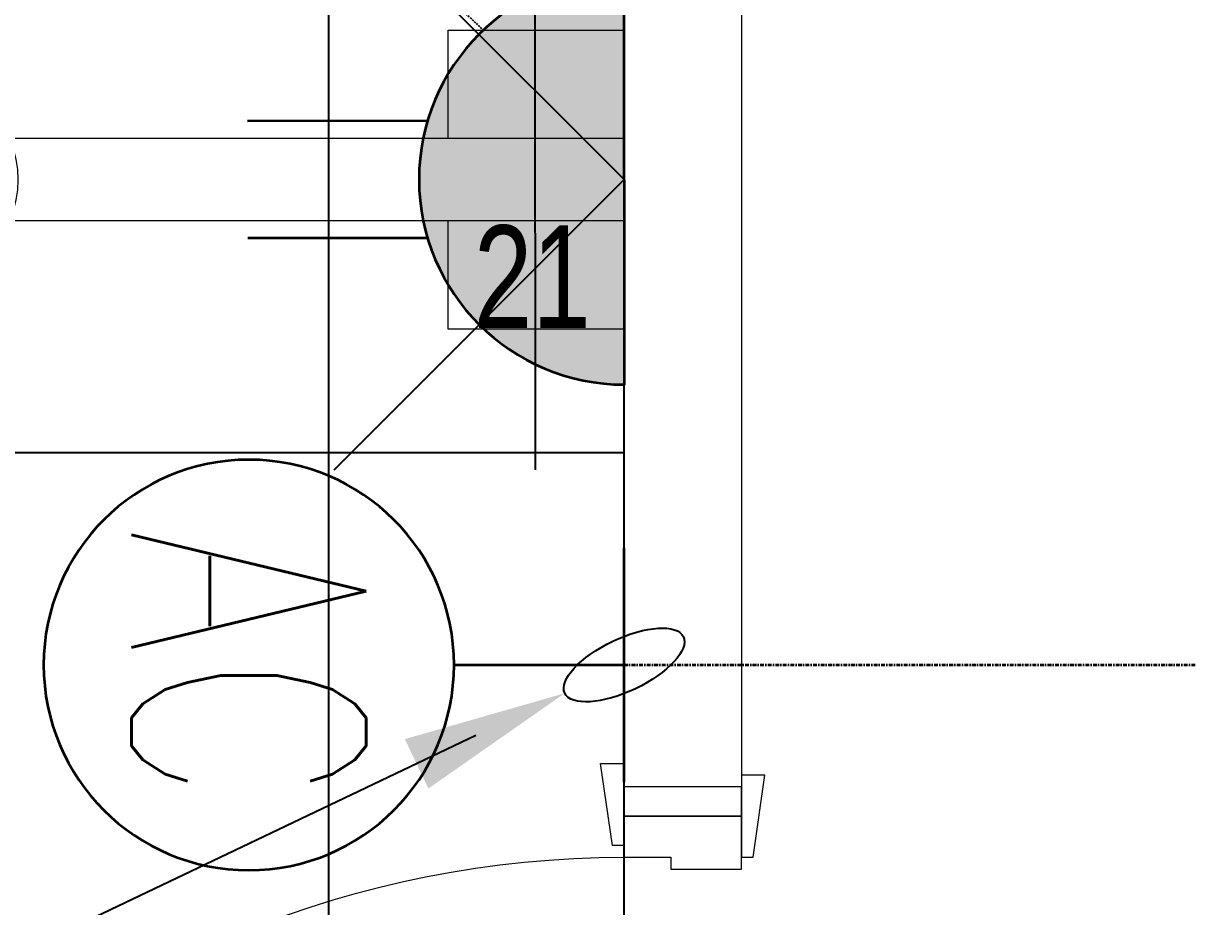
# Model space of a CAD drawing. Extents: x -178977 to 231842, y -29287 to 19916.
# Drawn here: x 32055 to 33048, y 6513 to 7266 of the extents above; entities that cross this region are included whole.
import ezdxf
from ezdxf import colors
from ezdxf.entities.mleader import LeaderData, LeaderLine
from ezdxf.enums import TextEntityAlignment as Align
from ezdxf.math import Vec2, Vec3

# ---------------------------------------------------------------- set-up
doc = ezdxf.new("R2010")
doc.units = 0
doc.header["$LTSCALE"] = 0.25
doc.linetypes.add('DASHDOT', pattern=[25.4, 12.7, -6.35, 0, -6.35])
doc.linetypes.add('HIDDEN', pattern=[9.525, 6.35, -3.175])
for name, color, linetype, lineweight in [('01-First Floor-FUR$0$72_EGR_EQP_TAG', 142, 'Continuous', 5), ('01-First Floor-FUR$0$LOADING', 253, 'Continuous', 5), ('01-First Floor-FUR$0$Walls', 251, 'Continuous', 5), ('01-First Floor-FUR$0$Wooden Joinery', 251, 'Continuous', 5), ('E-LITE-CIRC', 6, 'Continuous', 25), ('E-LITE-CLNG-CNDT', 6, 'DASHDOT', 35), ('E-LITE-EXIT-NUMB', 6, 'Continuous', 25), ('E-POWR-CIRC-NUMB', 6, 'Continuous', 25), ('E-POWR-CLNG-CNDT', 6, 'DASHDOT', 35), ('E-POWR-FLOR-CNDT', 6, 'HIDDEN', 25), ('E-POWR-WALL @ 100', 4, 'Continuous', 35)]:
    doc.layers.add(name, color=color, linetype=linetype, lineweight=lineweight)
doc.layers.add('01-First Floor-FUR$0$FALSE CEILING', color=251, linetype='Continuous')
doc.layers.add('E-POWR-IDEN', color=101, linetype='Continuous')
doc.styles.add('01-First Floor-FUR$0$X3G_ENTITY_257CFD', font='swisscl.ttf', dxfattribs={"height": 200})
doc.styles.add('DC_SIMPLEX', font='SIMPLEX.shx', dxfattribs={"width": 0.7})

# ---------------------------------------------------------------- blocks, each defined once
blk = doc.blocks.new('01-First Floor-FUR$0$A$C72370EFE')
at = {"layer": '01-First Floor-FUR$0$Wooden Joinery'}
for p, q in [((-0.01, -0.03), (-0.01, -0.07)), ((0, -0.03), (-0.01, -0.03)), ((0.04, -0.03), (0.05, -0.03)), ((0.05, -0.03), (0.05, -0.07)), ((-0.01, -0.04), (-0.02, -0.04)), ((0.05, -0.04), (0.06, -0.04)), ((-0.01, -0.06), (-0.02, -0.06)), ((0.05, -0.06), (0.06, -0.06)), ((-0.05, -0.07), (-0.05, -0.16)), ((-0.03, -0.07), (-0.03, -0.16)), ((0, -0.07), (-0.01, -0.07)), ((0.04, -0.07), (0.05, -0.07)), ((0.07, -0.07), (0.07, -0.16)), ((0.09, -0.07), (0.09, -0.16)), ((-0.01, -0.17), (-0.02, -0.17)), ((-0.01, -0.17), (-0.01, -0.19)), ((0.05, -0.17), (0.06, -0.17)), ((0.05, -0.17), (0.05, -0.19)), ((-0.01, -0.19), (-0.02, -0.19)), ((0.05, -0.19), (0.06, -0.19))]:
    blk.add_line(p, q, dxfattribs=at)
for centre, radius, start, end in [((-0.02, -0.07), 0.03, 90, 180), ((0.06, -0.07), 0.03, 0, 90), ((-0.02, -0.07), 0.01, 90, 180), ((0.06, -0.07), 0.01, 0, 90), ((-0.02, -0.16), 0.03, 180, 270), ((-0.02, -0.16), 0.01, 180, 270), ((0.06, -0.16), 0.01, 270, 0), ((0.06, -0.16), 0.03, 270, 0)]:
    blk.add_arc(centre, radius, start, end, dxfattribs=at)
blk = doc.blocks.new('01-First Floor-FUR$0$A$C5DAD61B4')
at = {"layer": '01-First Floor-FUR$0$Wooden Joinery'}
for points in [[(80, 959.06), (80, 969.06), (10, 979.06), (10, 959.06)], [(940, 959.06), (940, 969.06), (1010, 979.06), (1010, 959.06)], [(70, 859.06), (70, 849.06), (0, 839.06), (0, 859.06)], [(120.01, 859.06), (120.01, 0), (80, 0), (80, 859.06)], [(950, 859.06), (950, 849.06), (1020, 839.06), (1020, 859.06)]]:
    blk.add_lwpolyline(points, close=True, dxfattribs=at)
for points in [[(45, 859.06), (45, 959.06), (20, 959.06), (20, 859.06), (45, 859.06)], [(45, 859.06), (80, 859.06), (80, 899.07), (90, 899.07), (90, 959.06), (45, 959.06), (45, 859.06)], [(975, 859.06), (940, 859.06), (940, 899.07), (930, 899.07), (930, 959.06), (975, 959.06), (975, 859.06)], [(975, 859.06), (975, 959.06), (1000, 959.06), (1000, 859.06), (975, 859.06)]]:
    blk.add_lwpolyline(points, dxfattribs=at)
blk.add_arc((80, 859.06), 859.99, 272.66603, 0, dxfattribs=at)
at = {"layer": '01-First Floor-FUR$0$Wooden Joinery', "xscale": 999.9999999998854, "yscale": 999.9999999998854, "zscale": 999.9999999998854, "rotation": 180}
blk.add_blockref('01-First Floor-FUR$0$A$C72370EFE', (120.01, 0), dxfattribs=at)
blk = doc.blocks.new('01-First Floor-FUR$0$D.131.54.59')
for p, q in [((293989, 4464.5), (293384, 4464.5)), ((293389, 4429.5), (293384, 4429.5)), ((293989, 4394.5), (293384, 4394.5))]:
    blk.add_line(p, q)
for points in [[(293989, 4557), (293989, 4302), (293839, 4302), (293839, 4394.5)], [(293839, 4464.5), (293839, 4557), (293989, 4557)], [(293314, 4464.5), (293384, 4464.5), (293384, 4394.5), (293314, 4394.5), (293314, 4464.5)], [(293389, 4464.5), (293459, 4464.5), (293459, 4394.5), (293389, 4394.5), (293389, 4464.5)]]:
    blk.add_lwpolyline(points)
for radius in [85.59, 50.59, 39.41, 15.59]:
    blk.add_circle((293386.5, 4429.5), radius)
blk = doc.blocks.new('01-First Floor-FUR')
at = {"layer": '01-First Floor-FUR$0$FALSE CEILING', "linetype": 'Continuous'}
for p, q in [((32315.56, 5100), (32315.56, 8610)), ((29315.56, 6900), (32567.48, 6900))]:
    blk.add_line(p, q, dxfattribs=at)
at = {"layer": '01-First Floor-FUR$0$FALSE CEILING'}
blk.add_lwpolyline([(29315.56, 5100), (32567.48, 5100), (32567.48, 8610), (29315.56, 8610)], close=True, dxfattribs=at)
at = {"layer": '01-First Floor-FUR$0$Walls'}
for p, q in [((32667.48, 8840), (32667.48, 6615)), ((32567.48, 8610), (32567.48, 6615)), ((32667.48, 6615), (32567.48, 6615))]:
    blk.add_line(p, q, dxfattribs=at)
at = {"layer": '01-First Floor-FUR$0$LOADING'}
blk.add_blockref('01-First Floor-FUR$0$D.131.54.59', (-261421.52, 2703.23, -0.1), dxfattribs=at)
at = {"layer": '01-First Floor-FUR$0$Wooden Joinery', "xscale": -1, "rotation": 270}
blk.add_blockref('01-First Floor-FUR$0$A$C5DAD61B4', (31708.42, 5615), dxfattribs=at)
at = {"layer": '01-First Floor-FUR$0$72_EGR_EQP_TAG', "insert": (32489.25, 7093.73, -0.21), "char_height": 87.473, "attachment_point": 2, "style": '01-First Floor-FUR$0$X3G_ENTITY_257CFD'}
blk.add_mtext('21', dxfattribs=at)
blk = doc.blocks.new('*U184')
h = blk.add_hatch(color=253)
edge = h.paths.add_edge_path()
edge.add_line((1.75, 0.0014), (-1.75, -0.0014))
edge.add_arc((0, 0), 1.75, 0.04566, 180.04566, ccw=False)
for p, q in [((-0.5013, 1.6767), (-0.5026, 3.2109)), ((0.4987, 1.6774), (0.4974, 3.2117))]:
    blk.add_line(p, q)
blk.add_lwpolyline([(1.75, 0.0014, 1), (-1.75, -0.0014)], format="xyb", close=True)
at = {"layer": 'Defpoints'}
for p, q in [((-2.4768, 2.4729), (0, 0)), ((2.4729, 2.4768), (0, 0)), ((-2.4755, 0.7562), (2.4743, 0.7601))]:
    blk.add_line(p, q, dxfattribs=at)
at = {"layer": 'E-LITE-EXIT-NUMB', "style": 'DC_SIMPLEX', "width": 0.7, "flags": 8}
blk.add_attdef('TYPE', text='', height=2, rotation=360, dxfattribs=at).set_placement((-2.682, 5.2383), align=Align.RIGHT)
blk.add_attdef('CIRCUIT', (2.682, 5.2383), '', height=2, rotation=360, dxfattribs=at)
blk = doc.blocks.new('ARR0W')
at = {"color": 45}
blk.add_ellipse((0, 0), major_axis=(0.4, 0), ratio=0.4, dxfattribs=at)
at = {"color": 45, "ltscale": 0.5}
blk.add_solid([(-1.4, 0.1667), (-0.4, 0), (-1.4, -0.1667)], dxfattribs=at)
blk = doc.blocks.new('*U127')
for p, q in [((0, 1.45), (0, 0)), ((1, 0), (-1, 0))]:
    blk.add_line(p, q)
blk.add_circle((0, 3.2), 1.75)
at = {"layer": 'E-POWR-CIRC-NUMB', "style": 'DC_SIMPLEX', "width": 0.7, "flags": 8}
blk.add_attdef('CIRCUIT', (3.3635, 5.6705), '', height=2, rotation=360, dxfattribs=at)
at = {"layer": 'E-POWR-IDEN', "style": 'DC_SIMPLEX', "width": 0.7, "flags": 8}
blk.add_attdef('TYPE', text='', height=2, rotation=360, dxfattribs=at).set_placement((0, 3.2), align=Align.MIDDLE_CENTER)

msp = doc.modelspace()

# ---------------------------------------------------------------- linework, layer by layer
at = {"layer": 'E-POWR-CLNG-CNDT'}
msp.add_lwpolyline([(32567.48, 6718.98), (34676, 6718.98)], dxfattribs=at)
at = {"layer": 'E-POWR-FLOR-CNDT'}
msp.add_lwpolyline([(29439.31, 7733.14), (29563.05, 7609.4), (32218.67, 7623.23, -0.414214), (32319.19, 7523.76), (32319.94, 7380.31), (32447.44, 7260.23)], format="xyb", dxfattribs=at)

# ---------------------------------------------------------------- block references
at = {"layer": 'E-LITE-CLNG-CNDT'}
msp.add_blockref('01-First Floor-FUR', (0, 0), dxfattribs=at)
at = {"layer": 'E-POWR-WALL @ 100', "xscale": 100, "yscale": 100, "zscale": 100, "rotation": 90.00000000000001}
msp.add_blockref('*U184', (32567.62, 7133.02), dxfattribs=at)
at = {"layer": 'E-POWR-WALL @ 100'}
ref = msp.add_blockref('*U127', (32567.48, 6718.98), dxfattribs=dict(at, xscale=-100, yscale=100, zscale=100, rotation=90))
ref.add_attrib('TYPE', 'AC', dxfattribs={"layer": 'E-POWR-IDEN', "height": 200, "rotation": 270, "style": 'DC_SIMPLEX', "width": 0.7, "flags": 8}).set_placement((32247.48, 6718.98), align=Align.MIDDLE_CENTER)

# ---------------------------------------------------------------- leaders
at = {"layer": 'E-LITE-CIRC'}
ml = msp.add_multileader_mtext('Standard', dxfattribs=at)
ml.set_content('{\\Fdc_el_romans|c0;\\W0.8;TO\\Fromans|c0; \\Fsimplex|c0;PP-\\Fdc_el_romans|c0;F1\\Fsimplex|c0;/M46}', color=256, style='DC_SIMPLEX')
ml.set_leader_properties()
ml.set_arrow_properties(name='ARR0W')
ml.build(insert=Vec2(0, 0))
ml.multileader.update_dxf_attribs({"dogleg_length": 200, "arrow_head_size": 140, "scale": 100})
ctx = ml.context
ctx.base_point, ctx.scale, ctx.char_height, ctx.arrow_head_size, ctx.landing_gap_size, ctx.plane_origin, ctx.plane_x_axis, ctx.plane_y_axis = Vec3(29575, 6356.96, 0), 100, 200, 140, 140, Vec3(44911.12, 363.51, 0), Vec3(1, 0.000001, 0), Vec3(-0.000001, 1, 0)
ctx.text_align_type = 2
notes = []
notes.append((ctx, [(1, (1, 1, 0), (31807.6, 6356.96, 0), (-1, -0.000001, 0), 108.79, [(0, [(32567.48, 6718.98, 0)], 0, [])])]))
ctx.mtext.insert, ctx.mtext.text_direction, ctx.mtext.rotation, ctx.mtext.alignment, ctx.mtext.flow_direction = Vec3(31558.81, 6490.3, 0), Vec3(1, 0.000001, 0), 0.000001, 3, 5
for ctx, leaders in notes:
    for number, flags, end, landing, length, lines in leaders:
        leader = LeaderData()
        leader.index, (leader.has_last_leader_line, leader.has_dogleg_vector, leader.attachment_direction) = number, flags
        leader.last_leader_point, leader.dogleg_vector, leader.dogleg_length = Vec3(end), Vec3(landing), length
        for number, points, colour, breaks in lines:
            line = LeaderLine()
            line.index, line.vertices, line.color, line.breaks = number, Vec3.list(points), colors.encode_raw_color(colour), breaks
            leader.lines.append(line)
        ctx.leaders.append(leader)

doc.saveas('drawing.dxf')
